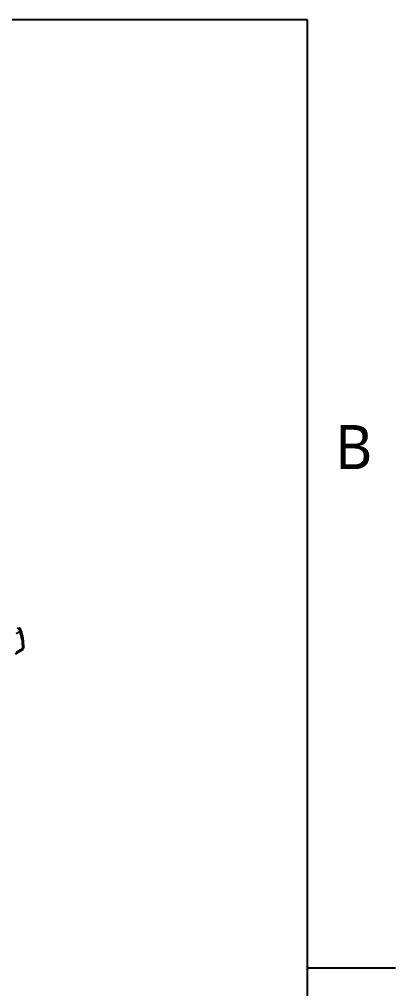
# Model space of a CAD drawing. Extents: x 0 to 11, y 0 to 8.5.
# Drawn here: x 9.466 to 11, y 4.165 to 8.12 of the extents above; entities that cross this region are included whole.
import ezdxf

# ---------------------------------------------------------------- set-up
doc = ezdxf.new("R2010")
doc.units = 0
doc.header["$LTSCALE"] = 0.5
doc.header["$MEASUREMENT"] = 0
for name, color, linetype in [('BORDER_FRAME', 7, 'CONTINUOUS'), ('BORDER_ZONES', 7, 'CONTINUOUS'), ('TANGENT_LINES', 7, 'CONTINUOUS'), ('VISIBLE', 7, 'CONTINUOUS')]:
    doc.layers.add(name, color=color, linetype=linetype)
doc.styles.add('ONSHAPE-STANDARD', font='NotoSans-Regular.ttf')

msp = doc.modelspace()

# ---------------------------------------------------------------- linework, layer by layer
at = {"layer": 'BORDER_FRAME'}
for p, q in [((0.399, 8.12), (10.639, 8.12)), ((10.639, 8.12), (10.639, 0.38))]:
    msp.add_line(p, q, dxfattribs=at)
at = {"layer": 'BORDER_ZONES'}
msp.add_line((10.639, 4.25), (11, 4.25), dxfattribs=at)
at = {"layer": 'TANGENT_LINES'}
for p, q in [((9.4683, 5.6216), (9.4528, 5.6127)), ((9.4545, 5.5387), (9.48, 5.5534))]:
    msp.add_line(p, q, dxfattribs=at)
for centre, major_axis, ratio, start_param, end_param in [((9.459, 5.627), (0.0066, -0.0114), 0.57735, 0.785398, 2.356194), ((9.459, 5.627), (-0.0121, -0.0051), 0.747821, 2.087133, 3.141593), ((9.3083, 5.4572), (0.1214, 0.2103), 0.57735, 5.483189, 5.870107), ((9.4707, 5.5587), (0.0066, -0.0114), 0.57735, 0, 0.785398)]:
    msp.add_ellipse(centre, major_axis=major_axis, ratio=ratio, start_param=start_param, end_param=end_param, dxfattribs=at)
at = {"layer": 'TANGENT_LINES', "extrusion": (0, 0, -1)}
msp.add_ellipse((9.4707, 5.5587), major_axis=(0.0131, -0.0002), ratio=0.568861, start_param=0.000109, end_param=0.778205, dxfattribs=at)
at = {"layer": 'VISIBLE'}
msp.add_line((9.4504, 5.5318), (9.4773, 5.5474), dxfattribs=at)
for centre, start, end in [((9.459, 5.627), 22.7961, 60), ((9.4707, 5.5587), 300, 359.2809)]:
    msp.add_arc(centre, 0.0131, start, end, dxfattribs=at)
msp.add_open_spline([(9.4838, 5.5586), (9.4839, 5.5613), (9.4839, 5.5679), (9.483, 5.5846), (9.4806, 5.6003), (9.4774, 5.6147), (9.4727, 5.6283), (9.4715, 5.6311), (9.4711, 5.632)], degree=3, knots=[0, 0, 0, 0, 0.145387, 0.342627, 0.536203, 0.725985, 0.906367, 1, 1, 1, 1], dxfattribs=at)

# ---------------------------------------------------------------- texts
at = {"layer": 'BORDER_ZONES', "insert": (10.829, 6.375), "char_height": 0.18, "attachment_point": 5, "style": 'ONSHAPE-STANDARD'}
msp.add_mtext('B', dxfattribs=at)

doc.saveas('drawing.dxf')
